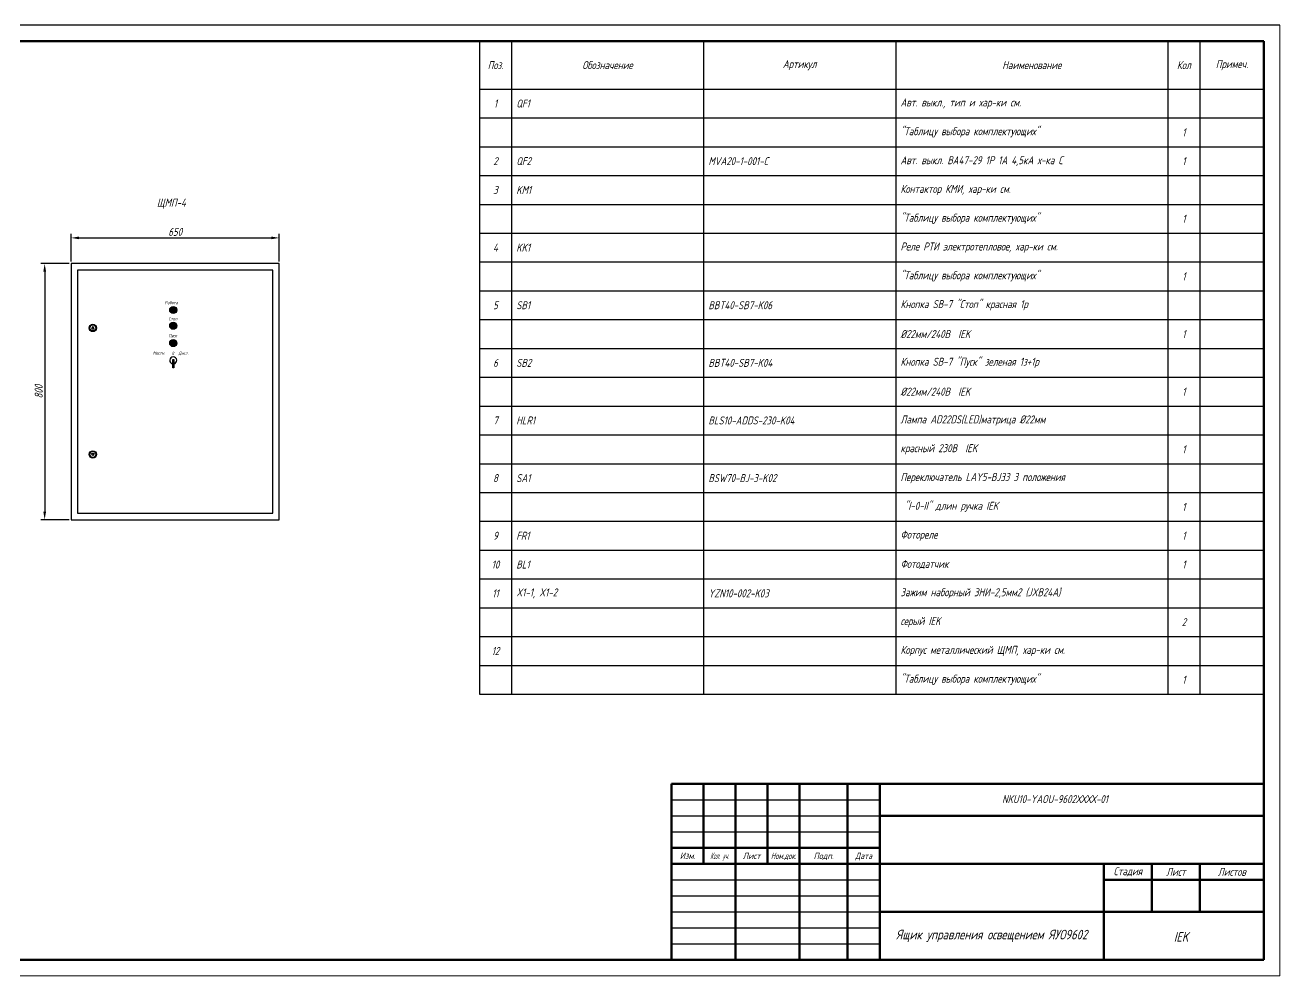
# Model space of a CAD drawing. Header units: millimetres. Extents: x 19817 to 20632, y 4601 to 5217.
# Drawn here: x 20240.4 to 20632.3, y 4601.5 to 4898.5 of the extents above; entities that cross this region are included whole.
import ezdxf
from ezdxf.enums import TextEntityAlignment as Align

# ---------------------------------------------------------------- set-up
doc = ezdxf.new("R2010")
doc.units = ezdxf.units.MM
doc.layers.add('LAYER0VIEW0', color=7, linetype='Continuous', lineweight=50)
doc.layers.add('Штамп', color=7, linetype='Continuous', lineweight=18)
doc.styles.add('GOST 2.304', font='CS_Gost2304.shx', dxfattribs={"oblique": 15, "height": 2.5})
doc.dimstyles.new('ISO-25', dxfattribs={"dimtxt": 2.5, "dimasz": 2.5, "dimexe": 1.25, "dimexo": 0.625, "dimtad": 1, "dimdec": 0, "dimlfac": 10, "dimtxsty": 'GOST 2.304', "dimcen": 2.5, "dimadec": 0, "dimazin": 0, "dimtfac": 1, "dimtdec": 0, "dimtmove": 0, "dimatfit": 3, "dimfxl": 0, "dimarcsym": 0})

# ---------------------------------------------------------------- blocks, each defined once
blk = doc.blocks.new('*T25')
at = {"color": 0, "linetype": 'ByBlock', "lineweight": -2}
for p, q in [((0, 0), (245, 0)), ((0, 0), (0, -204)), ((10, 0), (10, -204)), ((70, 0), (70, -204)), ((130, 0), (130, -204)), ((215, 0), (215, -204)), ((225, 0), (225, -204)), ((245, 0), (245, -204)), ((0, -15), (245, -15)), ((0, -24), (245, -24)), ((0, -33), (245, -33)), ((0, -42), (245, -42)), ((0, -51), (245, -51)), ((0, -60), (245, -60)), ((0, -69), (245, -69)), ((0, -78), (245, -78)), ((0, -87), (245, -87)), ((0, -96), (245, -96)), ((0, -105), (245, -105)), ((0, -114), (245, -114)), ((0, -123), (245, -123)), ((0, -132), (245, -132)), ((0, -141), (245, -141)), ((0, -150), (245, -150)), ((0, -159), (245, -159)), ((0, -168), (245, -168)), ((0, -177), (245, -177)), ((0, -186), (245, -186)), ((0, -195), (245, -195)), ((0, -204), (245, -204))]:
    blk.add_line(p, q, dxfattribs=at)
at = {"color": 0, "char_height": 2.5, "style": 'GOST 2.304'}
for s, insert, width, attachment_point in [('Поз.', (5, -7.5), 7, 5), ('Обозначение', (40, -7.5), 57, 5), ('Артикул', (100, -7.5), 57, 5), ('Наименование', (172.5, -7.5), 82, 5), ('Кол', (220, -7.5), 7, 5), ('Примеч.', (235, -7.5), 17, 5), ('1', (5, -19.5), 7, 5), ('QF1', (11.5, -19.5), 57, 4), ('Авт. выкл., тип и хар-ки см. ', (131.5, -19.5), 82, 4), ('"Таблицу выбора комплектующих"', (131.5, -28.5), 82, 4), ('1', (220, -28.5), 7, 5), ('2', (5, -37.5), 7, 5), ('QF2', (11.5, -37.5), 57, 4), ('MVA20-1-001-C', (71.5, -37.5), 57, 4), ('Авт. выкл. ВА47-29 1Р 1А 4,5кА х-ка С', (131.5, -37.5), 82, 4), ('1', (220, -37.5), 7, 5), ('3', (5, -46.5), 7, 5), ('KM1', (11.5, -46.5), 57, 4), ('Контактор КМИ, хар-ки см.', (131.5, -46.5), 82, 4), ('"Таблицу выбора комплектующих"', (131.5, -55.5), 82, 4), ('1', (220, -55.5), 7, 5), ('4', (5, -64.5), 7, 5), ('KK1', (11.5, -64.5), 57, 4), ('Реле РТИ электротепловое, хар-ки см.', (131.5, -64.5), 82, 4), ('"Таблицу выбора комплектующих"', (131.5, -73.5), 82, 4), ('1', (220, -73.5), 7, 5), ('5', (5, -82.5), 7, 5), ('SB1', (11.5, -82.5), 57, 4), ('BBT40-SB7-K06', (71.5, -82.5), 57, 4), ('Кнопка SВ-7 "Стоп" красная 1р', (131.5, -82.5), 82, 4), ('Ø22мм/240В  IEK', (131.5, -91.5), 82, 4), ('1', (220, -91.5), 7, 5), ('6', (5, -100.5), 7, 5), ('SB2', (11.5, -100.5), 57, 4), ('BBT40-SB7-K04', (71.5, -100.5), 57, 4), ('Кнопка SВ-7 "Пуск" зеленая 1з+1р', (131.5, -100.5), 82, 4), ('Ø22мм/240В  IEK', (131.5, -109.5), 82, 4), ('1', (220, -109.5), 7, 5), ('7', (5, -118.5), 7, 5), ('HLR1', (11.5, -118.5), 57, 4), ('BLS10-ADDS-230-K04', (71.5, -118.5), 57, 4), ('Лампа AD22DS(LED)матрица Ø22мм ', (131.5, -118.5), 82, 4), ('красный 230В  IEK', (131.5, -127.5), 82, 4), ('1', (220, -127.5), 7, 5), ('8', (5, -136.5), 7, 5), ('SA1', (11.5, -136.5), 57, 4), ('BSW70-BJ-3-K02', (71.5, -136.5), 57, 4), ('Переключатель LAY5-BJ33 3 положения ', (131.5, -136.5), 82, 4), (' "I-0-II" длин ручка IEK', (131.5, -145.5), 82, 4), ('1', (220, -145.5), 7, 5), ('9', (5, -154.5), 7, 5), ('FR1', (11.5, -154.5), 57, 4), ('Фотореле ', (131.5, -154.5), 82, 4), ('1', (220, -154.5), 7, 5), ('10', (5, -163.5), 7, 5), ('BL1', (11.5, -163.5), 57, 4), ('Фотодатчик', (131.5, -163.5), 82, 4), ('1', (220, -163.5), 7, 5), ('11', (5, -172.5), 7, 5), ('X1-1, X1-2', (11.5, -172.5), 57, 4), ('YZN10-002-K03', (71.5, -172.5), 57, 4), ('Зажим наборный ЗНИ-2,5мм2 (JXB24А) ', (131.5, -172.5), 82, 4), ('серый IEK', (131.5, -181.5), 82, 4), ('2', (220, -181.5), 7, 5), ('12', (5, -190.5), 7, 5), ('Корпус металлический ЩМП, хар-ки см.', (131.5, -190.5), 82, 4), ('"Таблицу выбора комплектующих"', (131.5, -199.5), 82, 4), ('1', (220, -199.5), 7, 5)]:
    blk.add_mtext(s, dxfattribs=dict(at, insert=insert, width=width, attachment_point=attachment_point))
blk = doc.blocks.new('*D30')
at = {"color": 0, "lineweight": -2}
for p, q in [((20254.8, 4824.6), (20254.8, 4833.25)), ((20319.8, 4824.6), (20319.8, 4833.25)), ((20257.3, 4832), (20317.3, 4832))]:
    blk.add_line(p, q, dxfattribs=at)
at = {"color": 0}
for points in [[(20257.3, 4832.42), (20257.3, 4831.58), (20254.8, 4832)], [(20317.3, 4832.42), (20317.3, 4831.58), (20319.8, 4832)]]:
    blk.add_solid(points, dxfattribs=at)
at = {"layer": 'DEFPOINTS', "color": 0}
for p in [(20319.8, 4832), (20254.8, 4823.97), (20319.8, 4823.97)]:
    blk.add_point(p, dxfattribs=at)
at = {"color": 0, "insert": (20287.3, 4833.88), "char_height": 2.5, "attachment_point": 5, "style": 'GOST 2.304'}
blk.add_mtext('650', dxfattribs=at)
blk = doc.blocks.new('*D31')
at = {"color": 0, "lineweight": -2}
for p, q in [((20254.17, 4823.97), (20245.29, 4823.97)), ((20246.54, 4821.47), (20246.54, 4746.47)), ((20254.17, 4743.97), (20245.29, 4743.97))]:
    blk.add_line(p, q, dxfattribs=at)
at = {"color": 0}
for points in [[(20246.13, 4821.47), (20246.96, 4821.47), (20246.54, 4823.97)], [(20246.13, 4746.47), (20246.96, 4746.47), (20246.54, 4743.97)]]:
    blk.add_solid(points, dxfattribs=at)
at = {"layer": 'DEFPOINTS', "color": 0}
for p in [(20254.8, 4823.97), (20246.54, 4743.97), (20254.8, 4743.97)]:
    blk.add_point(p, dxfattribs=at)
at = {"color": 0, "insert": (20244.67, 4783.97), "char_height": 2.5, "attachment_point": 5, "rotation": 90, "style": 'GOST 2.304'}
blk.add_mtext('800', dxfattribs=at)

msp = doc.modelspace()

# ---------------------------------------------------------------- hatches: boundary and pattern name
h = msp.add_hatch(color=1)
edge = h.paths.add_edge_path()
edge.add_arc((20286.68, 4809.48), 1.1, 0, 360)
h = msp.add_hatch(color=1)
edge = h.paths.add_edge_path()
edge.add_arc((20286.68, 4804.54), 1.1, 0, 360)
h = msp.add_hatch(color=3)
edge = h.paths.add_edge_path()
edge.add_arc((20286.68, 4799.13), 1.1, 0, 360)

# ---------------------------------------------------------------- linework, layer by layer
at = {"color": 7, "ltscale": 100}
msp.add_line((20632.33, 4898.47), (19817.33, 4898.47), dxfattribs=at)
at = {"ltscale": 100}
msp.add_line((20387.33, 4893.47), (20627.33, 4893.47), dxfattribs=at)
msp.add_line((20254.8, 4823.97), (20254.8, 4743.97))
for points in [[(20319.8, 4743.97), (20319.8, 4823.97), (20254.8, 4823.97), (20254.8, 4743.97)], [(20317.8, 4745.97), (20317.8, 4821.97), (20256.8, 4821.97), (20256.8, 4745.97)], [(20286.53, 4794), (20286.87, 4794), (20286.87, 4791.45), (20286.53, 4791.45)]]:
    msp.add_lwpolyline(points, close=True)
for centre in [(20286.68, 4809.48), (20286.68, 4804.54), (20286.68, 4799.13)]:
    msp.add_circle(centre, 1.1)
msp.add_arc((20286.68, 4793.72), 1.1, 279.8914, 261.8098)
at = {"layer": 'LAYER0VIEW0', "lineweight": -2, "flags": 128}
for points in [[(20261.58, 4804.34), (20261.18, 4803.64), (20261.99, 4803.64)], [(20261.58, 4763.9), (20261.18, 4764.6), (20261.99, 4764.6)]]:
    msp.add_lwpolyline(points, close=True, dxfattribs=at)
at = {"layer": 'LAYER0VIEW0', "lineweight": -2}
for centre, radius in [((20261.58, 4803.87), 1.15), ((20261.58, 4803.87), 1.15), ((20261.58, 4803.87), 0.95), ((20261.58, 4764.37), 1.15), ((20261.58, 4764.37), 1.15), ((20261.58, 4764.37), 0.95)]:
    msp.add_circle(centre, radius, dxfattribs=at)
at = {"layer": 'Штамп', "ltscale": 0.083333}
for p, q in [((20632.33, 4898.47), (20632.33, 4601.47)), ((20632.33, 4601.47), (19817.33, 4601.47))]:
    msp.add_line(p, q, dxfattribs=at)
at = {"layer": 'Штамп', "color": 7, "lineweight": 60, "ltscale": 0.083333}
for p, q in [((20627.33, 4893.47), (19837.33, 4893.47)), ((19825.33, 4606.47), (20442.33, 4606.47))]:
    msp.add_line(p, q, dxfattribs=at)
at = {"layer": 'Штамп', "lineweight": 60, "ltscale": 0.083333}
msp.add_line((20627.33, 4606.47), (20627.33, 4893.47), dxfattribs=at)
at = {"layer": 'Штамп', "linetype": 'Continuous', "lineweight": 60, "ltscale": 0.5}
for p, q in [((20442.33, 4661.47), (20627.33, 4661.47)), ((20442.33, 4606.47), (20442.33, 4661.47)), ((20452.33, 4661.47), (20452.33, 4636.47)), ((20462.33, 4661.47), (20462.33, 4606.47)), ((20472.33, 4661.47), (20472.33, 4636.47)), ((20482.33, 4661.47), (20482.33, 4606.47)), ((20497.33, 4661.47), (20497.33, 4606.47)), ((20507.33, 4606.47), (20507.33, 4661.46)), ((20627.33, 4606.47), (20627.33, 4661.47)), ((20507.33, 4651.47), (20627.33, 4651.47)), ((20442.33, 4641.47), (20507.33, 4641.47)), ((20442.33, 4636.47), (20627.33, 4636.47)), ((20577.33, 4606.47), (20577.33, 4636.47)), ((20577.33, 4636.47), (20577.33, 4606.47)), ((20592.33, 4636.47), (20592.33, 4621.47)), ((20607.33, 4636.47), (20607.33, 4621.47)), ((20577.33, 4631.47), (20627.33, 4631.47)), ((20507.33, 4621.47), (20627.33, 4621.47)), ((20442.33, 4606.47), (20627.33, 4606.47))]:
    msp.add_line(p, q, dxfattribs=at)
at = {"layer": 'Штамп', "linetype": 'Continuous', "lineweight": 25, "ltscale": 0.5}
for p, q in [((20442.33, 4656.47), (20507.33, 4656.47)), ((20442.33, 4651.47), (20507.33, 4651.47)), ((20442.33, 4646.47), (20507.33, 4646.47)), ((20442.33, 4631.47), (20507.33, 4631.47)), ((20442.33, 4626.47), (20507.33, 4626.47)), ((20442.33, 4621.47), (20507.33, 4621.47)), ((20442.33, 4616.47), (20507.33, 4616.47)), ((20442.33, 4611.47), (20507.33, 4611.47))]:
    msp.add_line(p, q, dxfattribs=at)
at = {"layer": 'Штамп', "ltscale": 0.5}
for p, q in [((20577.33, 4636.47), (20627.33, 4636.47)), ((20627.33, 4636.47), (20627.33, 4620.36))]:
    msp.add_line(p, q, dxfattribs=at)

# ---------------------------------------------------------------- block references
msp.add_blockref('*T25', (20382.33, 4893.47))

# ---------------------------------------------------------------- texts
at = {"style": 'GOST 2.304', "oblique": 15}
for s, p in [('Местн.', (20280.34, 4795.53)), ('0', (20286.24, 4795.45)), ('Дист.', (20288.31, 4795.49))]:
    msp.add_text(s, height=1, dxfattribs=at).set_placement(p)
at = {"attachment_point": 1, "style": 'GOST 2.304'}
for s, insert, char_height in [('ЩМП-4', (20281.58, 4844.25), 2.5), ('Работа', (20284.02, 4812.29), 1), ('Стоп', (20285.25, 4807.23), 1), ('Пуск', (20285.25, 4801.97), 1)]:
    msp.add_mtext(s, dxfattribs=dict(at, insert=insert, char_height=char_height))
at = {"insert": (20545.55, 4657.94), "char_height": 2.5, "width": 45.5627, "attachment_point": 1, "style": 'GOST 2.304'}
msp.add_mtext('NKU10-YAOU-9602ХХХХ-01', dxfattribs=at)
at = {"layer": 'Штамп', "color": 0, "ltscale": 0.5, "style": 'GOST 2.304', "oblique": 15}
for s, p in [('Изм.', (20447.33, 4638.97)), ('Лист', (20467.33, 4638.97)), ('Подп.', (20489.83, 4638.97))]:
    msp.add_text(s, height=2, dxfattribs=at).set_placement(p, align=Align.MIDDLE_CENTER)
for s, width, p in [('Кол. уч.', 0.65, (20457.33, 4638.97)), ('Ном.док.', 0.8, (20477.33, 4638.97)), ('Дата', 0.9, (20502.33, 4638.97))]:
    msp.add_text(s, height=2, dxfattribs=dict(at, width=width)).set_placement(p, align=Align.MIDDLE_CENTER)
at = {"layer": 'Штамп', "color": 0, "ltscale": 100, "char_height": 2.5, "attachment_point": 5, "style": 'GOST 2.304'}
for s, insert, width in [('Стадия', (20584.83, 4633.97), 15), ('Лист', (20599.83, 4633.97), 15), ('Листов', (20617.33, 4633.97), 20)]:
    msp.add_mtext(s, dxfattribs=dict(at, insert=insert, width=width))
at = {"layer": 'Штамп', "color": 0, "ltscale": 0.5, "insert": (20542.33, 4613.97), "char_height": 3, "width": 70, "attachment_point": 5, "style": 'GOST 2.304'}
msp.add_mtext('Ящик управления освещением ЯУО9602', dxfattribs=at)
at = {"layer": 'Штамп', "lineweight": 25, "ltscale": 0.5, "insert": (20601.46, 4613.66), "char_height": 3, "width": 50, "attachment_point": 5, "style": 'GOST 2.304'}
msp.add_mtext('IEK', dxfattribs=at)

# ---------------------------------------------------------------- dimensions: what is measured, and where the dimension line sits
dim = msp.add_linear_dim(base=(20319.8, 4832), p1=(20254.8, 4823.97), p2=(20319.8, 4823.97), dimstyle='ISO-25')
dim.commit()
dim.dimension.update_dxf_attribs({"geometry": '*D30', "text_midpoint": (20287.3, 4833.88)})
dim = msp.add_linear_dim(base=(20246.54, 4743.97), p1=(20254.8, 4823.97), p2=(20254.8, 4743.97), angle=90, dimstyle='ISO-25')
dim.commit()
dim.dimension.update_dxf_attribs({"geometry": '*D31', "text_midpoint": (20244.67, 4783.97)})

doc.saveas('drawing.dxf')
